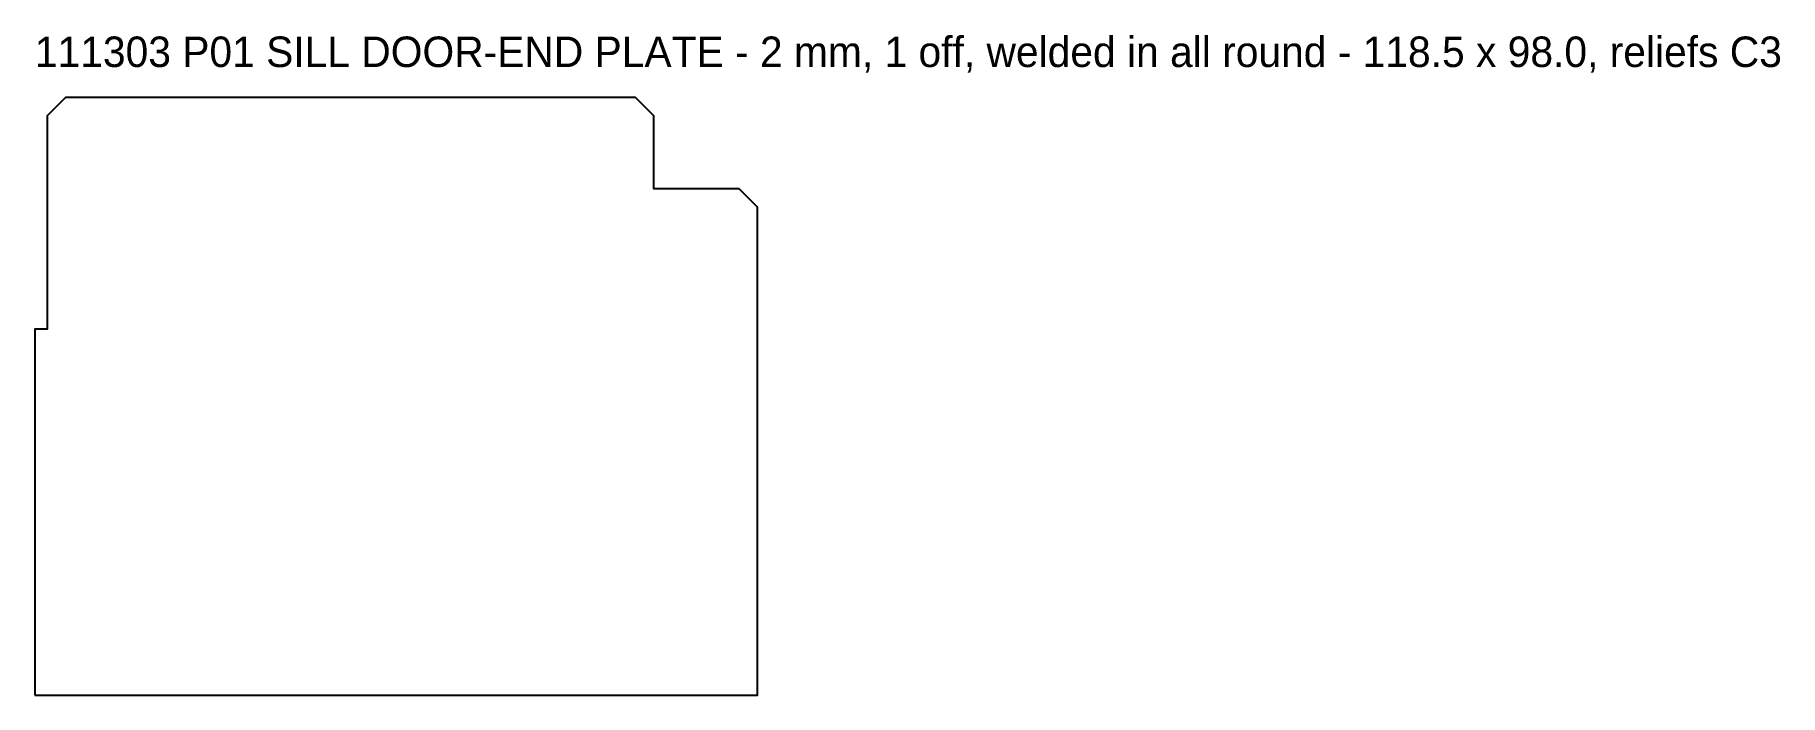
# Model space of a CAD drawing. Header units: millimetres. Extents: x 0 to 286, y 0 to 108.
import ezdxf

# ---------------------------------------------------------------- set-up
doc = ezdxf.new("R2010")
doc.units = ezdxf.units.MM
doc.layers.add('CUT', color=7, linetype='Continuous')
doc.layers.add('MARK', color=1, linetype='Continuous')

msp = doc.modelspace()

# ---------------------------------------------------------------- linework, layer by layer
at = {"layer": 'CUT'}
msp.add_lwpolyline([(0, 0), (118.5, 0), (118.5, 80), (115.5, 83), (101.5, 83), (101.5, 95), (98.5, 98), (5, 98), (2, 95), (2, 60), (0, 60)], close=True, dxfattribs=at)

# ---------------------------------------------------------------- texts
at = {"layer": 'MARK'}
msp.add_text('111303 P01 SILL DOOR-END PLATE - 2 mm, 1 off, welded in all round - 118.5 x 98.0, reliefs C3', height=5, dxfattribs=at).set_placement((0, 103))

doc.saveas('drawing.dxf')
